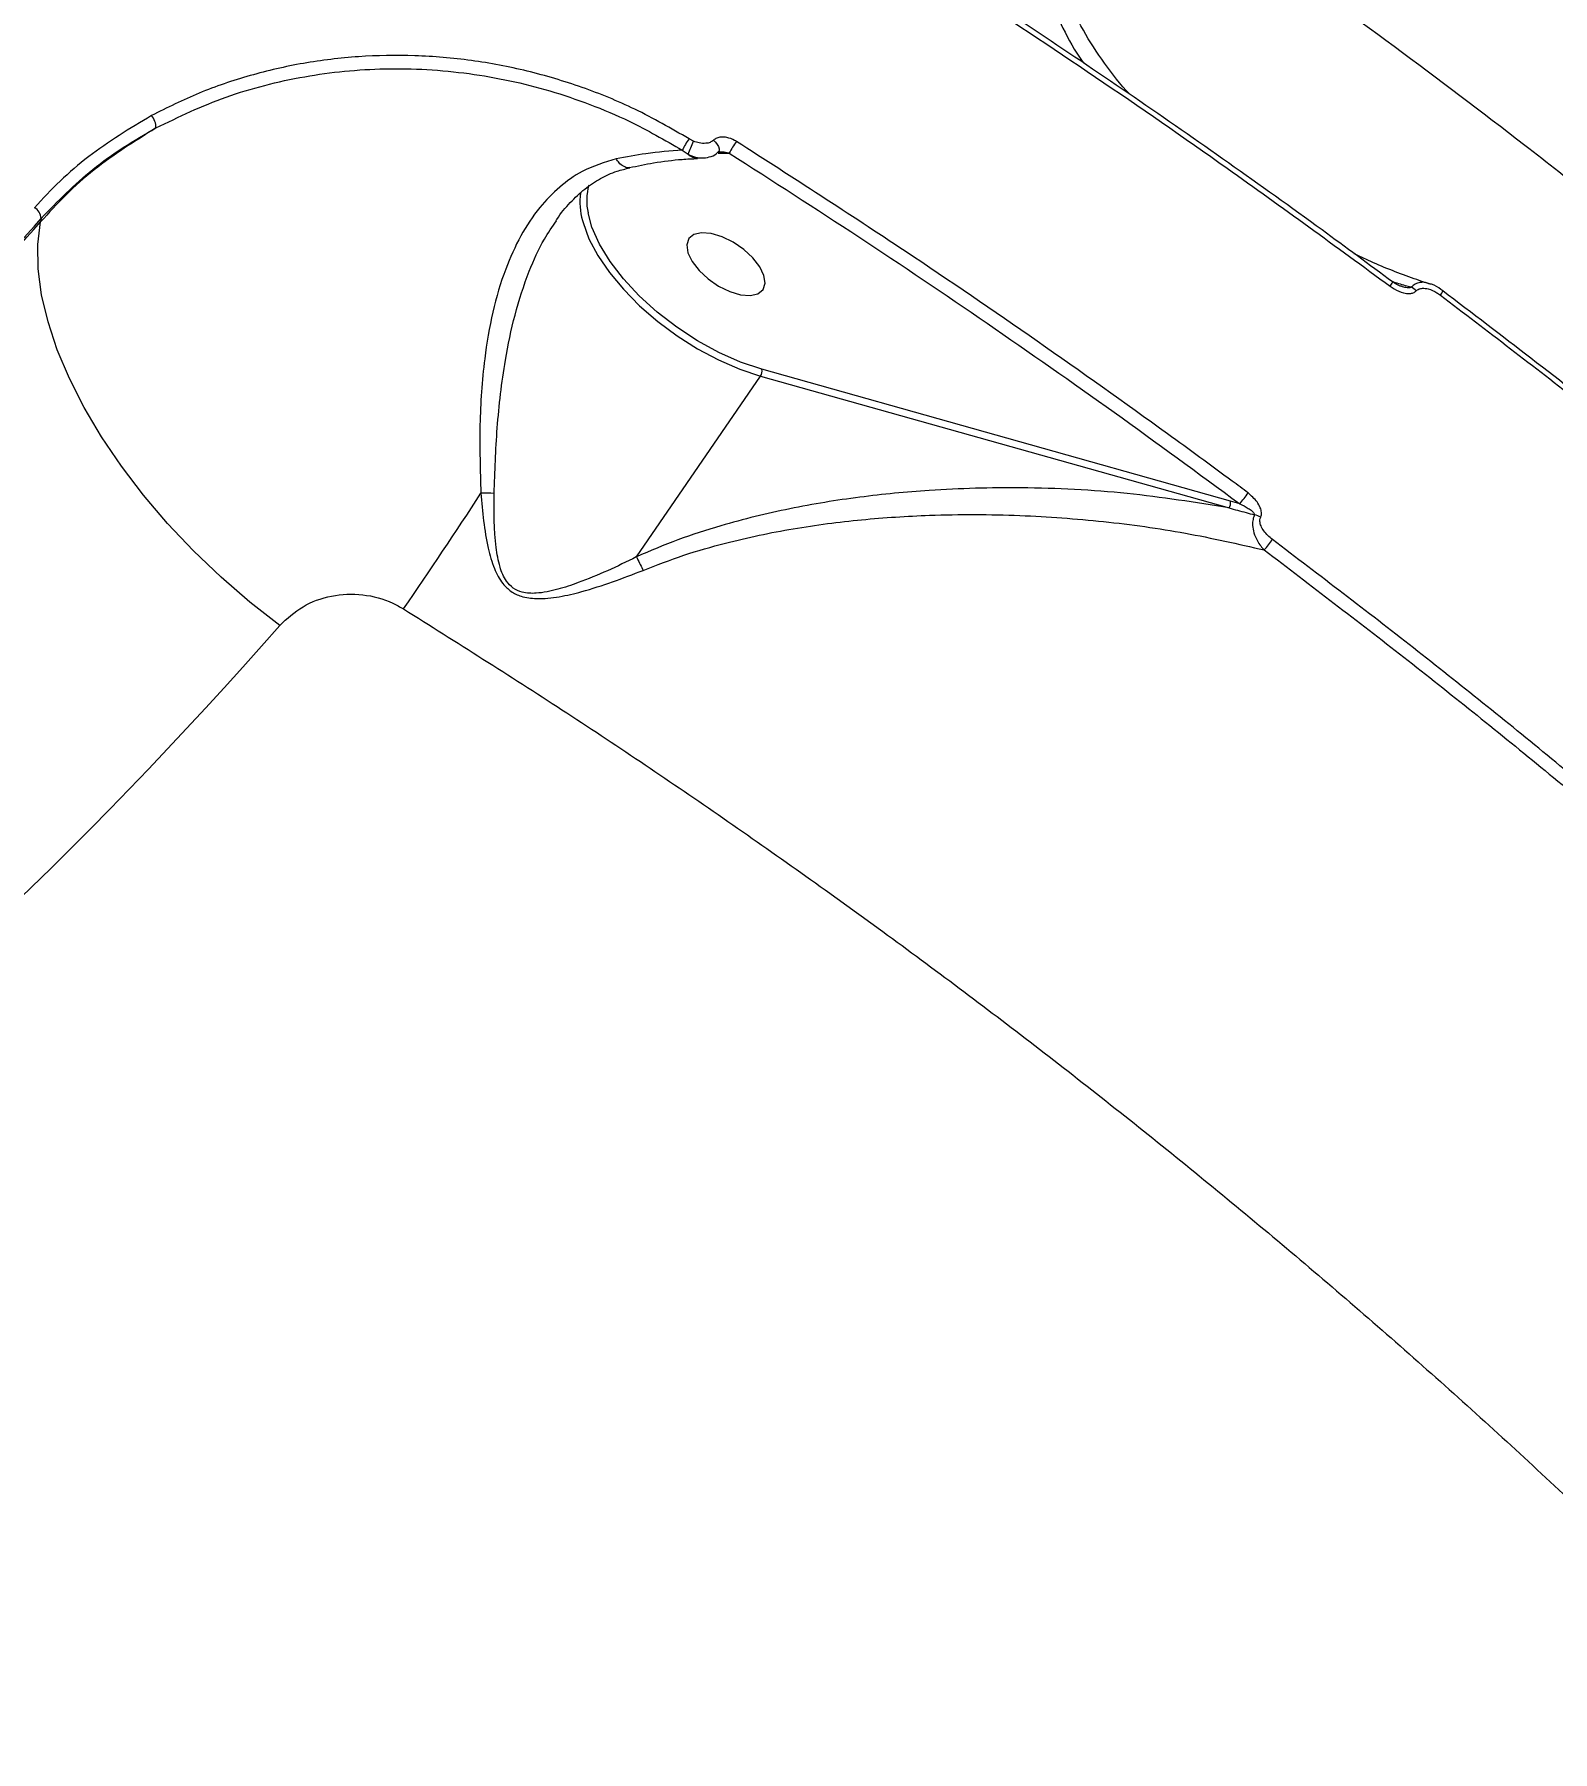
# Model space of a CAD drawing. Header units: millimetres. Extents: x -6328 to 5334, y -5037 to 4112.
# Drawn here: x -1989.2 to -1837.2, y 244.6 to 416.5 of the extents above; entities that cross this region are included whole.
import ezdxf

# ---------------------------------------------------------------- set-up
doc = ezdxf.new("R2010")
doc.units = ezdxf.units.MM
for name, color, linetype in [('DIKOM_ОБЪЕКТ', 7, 'Continuous'), ('DIKOM_РАЗМЕР_ЗОНА', 7, 'Continuous'), ('DIKOM_РАЗМЕР_ОБЪЕКТА', 7, 'Continuous')]:
    doc.layers.add(name, color=color, linetype=linetype)
doc.styles.add('style1', font='arial.ttf', dxfattribs={"width": 0.8})
doc.dimstyles.new('1-50', dxfattribs={"dimtxt": 300, "dimasz": 200, "dimexe": 100, "dimexo": 0, "dimgap": 100, "dimtad": 1, "dimtxsty": 'style1', "dimcen": 200, "dimclrd": 7, "dimclre": 7, "dimclrt": 7, "dimadec": 1, "dimazin": 2, "dimtfac": 1, "dimtmove": 0, "dimatfit": 2, "dimfxl": 0, "dimlwd": 25, "dimlwe": 18, "dimarcsym": 0})

# ---------------------------------------------------------------- blocks, each defined once
blk = doc.blocks.new('*D0')
at = {"layer": 'Defpoints', "color": 0, "transparency": 16777216}
for p in [(-3539.45, 760.32), (3333.52, 448.13), (3333.52, -4437.11)]:
    blk.add_point(p, dxfattribs=at)
at = {"layer": 'DIKOM_РАЗМЕР_ОБЪЕКТА', "color": 7, "lineweight": 18, "transparency": 16777216}
for p, q in [((-3539.45, 760.32), (-3539.45, -4537.11)), ((3333.52, 448.13), (3333.52, -4537.11))]:
    blk.add_line(p, q, dxfattribs=at)
at = {"layer": 'DIKOM_РАЗМЕР_ОБЪЕКТА', "color": 7, "lineweight": 25, "transparency": 16777216}
blk.add_line((-3339.45, -4437.11), (3133.52, -4437.11), dxfattribs=at)
at = {"layer": 'DIKOM_РАЗМЕР_ОБЪЕКТА', "color": 7, "transparency": 16777216}
for points in [[(-3339.45, -4403.77), (-3339.45, -4470.44), (-3539.45, -4437.11)], [(3133.52, -4403.77), (3133.52, -4470.44), (3333.52, -4437.11)]]:
    blk.add_solid(points, dxfattribs=at)
at = {"layer": 'DIKOM_РАЗМЕР_ОБЪЕКТА', "color": 7, "transparency": 16777216, "insert": (-102.96, -4183.94), "char_height": 300, "attachment_point": 5, "style": 'style1'}
blk.add_mtext('6900', dxfattribs=at)
blk = doc.blocks.new('*D1')
at = {"layer": 'Defpoints', "color": 0, "transparency": 16777216}
for p in [(-5040.91, 625.75), (5333.52, 448.13), (5333.52, -4936.78)]:
    blk.add_point(p, dxfattribs=at)
at = {"layer": 'DIKOM_РАЗМЕР_ЗОНА', "color": 7, "lineweight": 18, "transparency": 16777216}
for p, q in [((-5040.91, 625.75), (-5040.91, -5036.78)), ((5333.52, 448.13), (5333.52, -5036.78))]:
    blk.add_line(p, q, dxfattribs=at)
at = {"layer": 'DIKOM_РАЗМЕР_ЗОНА', "color": 7, "lineweight": 25, "transparency": 16777216}
blk.add_line((-4840.91, -4936.78), (5133.52, -4936.78), dxfattribs=at)
at = {"layer": 'DIKOM_РАЗМЕР_ЗОНА', "color": 7, "transparency": 16777216}
for points in [[(-4840.91, -4903.45), (-4840.91, -4970.11), (-5040.91, -4936.78)], [(5133.52, -4903.45), (5133.52, -4970.11), (5333.52, -4936.78)]]:
    blk.add_solid(points, dxfattribs=at)
at = {"layer": 'DIKOM_РАЗМЕР_ЗОНА', "color": 7, "transparency": 16777216, "insert": (-104.69, -4683.61), "char_height": 300, "attachment_point": 5, "style": 'style1'}
blk.add_mtext('10400', dxfattribs=at)
blk = doc.blocks.new('*D2')
at = {"layer": 'Defpoints', "color": 0, "transparency": 16777216}
for p in [(-5303.77, 2121.42), (-1621.11, 2121.42), (560.33, -2395.62)]:
    blk.add_point(p, dxfattribs=at)
at = {"layer": 'DIKOM_РАЗМЕР_ОБЪЕКТА', "color": 7, "lineweight": 18, "transparency": 16777216}
for p, q in [((-1621.11, 2121.42), (-5403.77, 2121.42)), ((560.33, -2395.62), (-5403.77, -2395.62))]:
    blk.add_line(p, q, dxfattribs=at)
at = {"layer": 'DIKOM_РАЗМЕР_ОБЪЕКТА', "color": 7, "lineweight": 25, "transparency": 16777216}
blk.add_line((-5303.77, -2195.62), (-5303.77, 1921.42), dxfattribs=at)
at = {"layer": 'DIKOM_РАЗМЕР_ОБЪЕКТА', "color": 7, "transparency": 16777216}
for points in [[(-5337.11, 1921.42), (-5270.44, 1921.42), (-5303.77, 2121.42)], [(-5337.11, -2195.62), (-5270.44, -2195.62), (-5303.77, -2395.62)]]:
    blk.add_solid(points, dxfattribs=at)
at = {"layer": 'DIKOM_РАЗМЕР_ОБЪЕКТА', "color": 7, "transparency": 16777216, "insert": (-5556.94, -137.1), "char_height": 300, "attachment_point": 5, "rotation": 90, "style": 'style1'}
blk.add_mtext('4500', dxfattribs=at)
blk = doc.blocks.new('*D3')
at = {"layer": 'Defpoints', "color": 0, "transparency": 16777216}
for p in [(-1814.92, 4111.71), (-5877.98, -3895.62), (33.33, -3895.62)]:
    blk.add_point(p, dxfattribs=at)
at = {"layer": 'DIKOM_РАЗМЕР_ЗОНА', "color": 7, "lineweight": 18, "transparency": 16777216}
for p, q in [((-1814.92, 4111.71), (-5977.98, 4111.71)), ((33.33, -3895.62), (-5977.98, -3895.62))]:
    blk.add_line(p, q, dxfattribs=at)
at = {"layer": 'DIKOM_РАЗМЕР_ЗОНА', "color": 7, "lineweight": 25, "transparency": 16777216}
blk.add_line((-5877.98, 3911.71), (-5877.98, -3695.62), dxfattribs=at)
at = {"layer": 'DIKOM_РАЗМЕР_ЗОНА', "color": 7, "transparency": 16777216}
for points in [[(-5911.31, 3911.71), (-5844.65, 3911.71), (-5877.98, 4111.71)], [(-5911.31, -3695.62), (-5844.65, -3695.62), (-5877.98, -3895.62)]]:
    blk.add_solid(points, dxfattribs=at)
at = {"layer": 'DIKOM_РАЗМЕР_ЗОНА', "color": 7, "transparency": 16777216, "insert": (-6131.15, 108.05), "char_height": 300, "attachment_point": 5, "rotation": 90, "style": 'style1'}
blk.add_mtext('8000', dxfattribs=at)

msp = doc.modelspace()

# ---------------------------------------------------------------- linework, layer by layer
at = {"layer": 'DIKOM_ОБЪЕКТ', "color": 7, "linetype": 'Continuous', "lineweight": 15}
for p, q in [((-1923.191, 405.797), (-1923.648, 406.033)), ((-1924.33, 404.898), (-1923.748, 404.497)), ((-1922.76, 404.091), (-1922.803, 404.088)), ((-1920.725, 404.61), (-1919.623, 404.601)), ((-1988.516, 398.071), (-1988.569, 397.716)), ((-1848.178, 390.827), (-1848.182, 390.829)), ((-1928.921, 364.201), (-1916.49, 382.28)), ((-1916.49, 382.28), (-1869.586, 369.083)), ((-1869.455, 369.769), (-1916.36, 382.966)), ((-1868.52, 369.505), (-1869.455, 369.769))]:
    msp.add_line(p, q, dxfattribs=at)
at = {"layer": 'DIKOM_ОБЪЕКТ', "color": 7, "linetype": 'Continuous', "lineweight": 15, "flags": 128}
for points in [[(-1921.199, 405.899), (-1920.997, 405.699), (-1920.83, 405.478), (-1920.71, 405.254), (-1920.647, 405.044), (-1920.647, 404.866), (-1920.709, 404.734), (-1920.722, 404.721)], [(-1964.612, 357.334), (-1967.61, 359.671), (-1970.5, 362.168), (-1973.257, 364.8), (-1975.854, 367.545), (-1978.268, 370.377), (-1980.478, 373.27), (-1982.463, 376.197), (-1984.205, 379.133), (-1985.687, 382.051), (-1986.898, 384.923), (-1987.825, 387.724), (-1988.46, 390.427), (-1988.797, 393.009), (-1988.833, 395.446), (-1988.569, 397.716)], [(-1934.31, 397.842), (-1934.258, 397.648), (-1933.665, 396.036), (-1932.78, 394.361), (-1931.622, 392.66), (-1930.216, 390.969), (-1928.593, 389.325), (-1926.788, 387.763), (-1924.84, 386.319), (-1922.791, 385.022), (-1920.686, 383.901), (-1918.57, 382.98), (-1916.49, 382.28)], [(-1916.36, 382.966), (-1918.49, 383.69), (-1920.656, 384.65), (-1922.805, 385.824), (-1924.885, 387.183), (-1926.846, 388.695), (-1928.64, 390.322), (-1930.225, 392.026), (-1931.561, 393.766), (-1932.617, 395.498), (-1933.367, 397.183), (-1933.762, 398.61)], [(-1916.751, 390.525), (-1916.243, 390.944), (-1916.035, 391.57), (-1916.144, 392.352), (-1916.561, 393.226), (-1917.254, 394.122), (-1918.165, 394.966), (-1919.22, 395.692), (-1920.335, 396.239), (-1921.419, 396.564), (-1922.384, 396.64), (-1923.152, 396.461), (-1923.66, 396.041), (-1923.869, 395.415), (-1923.759, 394.634), (-1923.342, 393.759), (-1922.649, 392.864), (-1921.739, 392.019), (-1920.683, 391.294), (-1919.568, 390.746), (-1918.484, 390.422), (-1917.519, 390.346), (-1916.751, 390.525)]]:
    msp.add_lwpolyline(points, dxfattribs=at)
at = {"layer": 'DIKOM_ОБЪЕКТ', "color": 7, "linetype": 'Continuous', "lineweight": 15}
for centre, radius, start, end in [((-1978.795, 407.181), 1.778, 357.97343, 41.59768), ((-1914.435, 399.73), 11.163, 145.6222, 152.42231), ((-1948.571, 415.883), 27.31, 335.36019, 338.32796), ((-1909.55, 399.262), 11.401, 145.16742, 152.07434), ((-1922.798, 405.397), 1.308, 223.4749, 269.77403), ((-1927.898, 399.703), 6.677, 172.17379, 196.18082), ((-1927.771, 399.844), 6.117, 165.23307, 191.63689), ((-1989.799, 398.003), 1.285, 3.06697, 61.86485), ((-2319.931, 689.672), 441.633, 316.48075, 318.61744), ((-2319.683, 689.892), 441.397, 316.4907, 318.6138), ((-1854.433, 392.14), 1.3, 318.60547, 341.0371), ((-1852.038, 389.597), 1.711, 45.61306, 66.99577), ((-1849.452, 391.267), 1.347, 319.26129, 340.94178), ((-1917.199, 382.77), 0.862, 325.31901, 13.15136), ((-2346.426, 631.019), 478.95, 325.38993, 327.0574), ((-1944.143, 359.409), 11.163, 84.97042, 91.75097), ((-1870.294, 369.573), 0.862, 325.31913, 13.15072), ((-1877.403, 377.2), 11.752, 319.09973, 325.78429), ((-1867.381, 366.507), 1.919, 59.8852, 79.53232), ((-1874.116, 371.968), 10.727, 318.63576, 325.72232), ((-2309.025, 659.074), 457.894, 296.52184, 318.77841)]:
    msp.add_arc(centre, radius, start, end, dxfattribs=at)
for points, knots in [([(-1652.104, 162.241), (-1652.329, 163.136), (-1653.721, 168.686), (-1657.193, 178.826), (-1662.457, 192.603), (-1668.226, 205.575), (-1674.41, 218.063), (-1680.784, 229.815), (-1687.62, 241.451), (-1695.674, 254.218), (-1704.979, 267.878), (-1715.666, 282.399), (-1726.234, 295.801), (-1736.872, 308.5), (-1747.271, 320.268), (-1757.94, 331.751), (-1770.043, 344.174), (-1783.482, 357.246), (-1798.335, 370.885), (-1812.541, 383.245), (-1826.444, 394.754), (-1839.71, 405.243), (-1853.022, 415.309), (-1866.407, 424.987), (-1880.073, 434.465), (-1889.383, 440.557), (-1894.043, 443.606)], [0, 0, 0, 0, 0.0098603, 0.0611555, 0.1080921, 0.1551569, 0.1955967, 0.2361184, 0.2745762, 0.3131044, 0.3644841, 0.4114975, 0.4586391, 0.4991441, 0.5397308, 0.5782498, 0.616839, 0.6683471, 0.7154774, 0.762736, 0.8033404, 0.8440266, 0.8826392, 0.9213219, 0.960624, 1, 1, 1, 1]), ([(-1904.685, 426.458), (-1904.123, 426.102), (-1901.314, 424.319), (-1894.032, 419.631), (-1882.92, 412.249), (-1868.595, 402.363), (-1858.875, 395.247), (-1853.458, 391.281)], [0, 0, 0, 0, 0.0321573, 0.1607921, 0.4182836, 0.6757752, 1, 1, 1, 1]), ([(-1853.214, 391.705), (-1855.562, 393.445), (-1860.995, 397.473), (-1869.629, 403.639), (-1879.071, 410.214), (-1888.589, 416.634), (-1897.019, 422.18), (-1902.309, 425.528), (-1904.375, 426.836)], [0, 0, 0, 0, 0.1414003, 0.3272233, 0.5124888, 0.6970345, 0.8816395, 1, 1, 1, 1]), ([(-1888.356, 423.195), (-1888.102, 422.153), (-1887.591, 420.057), (-1886.169, 416.941), (-1884.991, 414.768), (-1884.146, 413.649), (-1884.081, 413.564)], [0, 0, 0, 0, 0.3038813, 0.6108861, 0.9701655, 1, 1, 1, 1]), ([(-1879.477, 410.454), (-1879.611, 410.595), (-1880.671, 411.711), (-1882.38, 413.979), (-1884.357, 417.089), (-1885.846, 420.181), (-1886.422, 422.219), (-1886.711, 423.242)], [0, 0, 0, 0, 0.0380192, 0.3010977, 0.5658812, 0.7819624, 1, 1, 1, 1]), ([(-1923.648, 406.033), (-1925.435, 407.064), (-1928.871, 409.048), (-1934.34, 411.264), (-1939.825, 412.905), (-1945.44, 413.972), (-1951.106, 414.446), (-1956.748, 414.345), (-1962.286, 413.68), (-1967.631, 412.439), (-1972.756, 410.71), (-1975.897, 409.143), (-1977.465, 408.361)], [0, 0, 0, 0, 0.1070822, 0.2059729, 0.3051836, 0.4040767, 0.5033365, 0.6029167, 0.7021785, 0.8013468, 0.9008323, 1, 1, 1, 1]), ([(-1977.018, 407.118), (-1974.723, 408.23), (-1971.251, 409.913), (-1966.142, 411.431), (-1960.886, 412.581), (-1955.415, 413.115), (-1949.879, 413.017), (-1944.345, 412.486), (-1938.852, 411.316), (-1933.548, 409.519), (-1929.059, 407.629), (-1926.077, 405.907), (-1924.33, 404.898)], [0, 0, 0, 0, 0.1468748, 0.2222339, 0.2981482, 0.444988, 0.5203448, 0.5962631, 0.7424206, 0.8174389, 0.8930195, 1, 1, 1, 1]), ([(-1977.465, 408.361), (-1979.629, 407.057), (-1982.902, 405.083), (-1986.666, 401.841), (-1988.349, 400.04), (-1989.193, 399.136)], [0, 0, 0, 0, 0.4927635, 0.7454697, 1, 1, 1, 1]), ([(-1977.018, 407.118), (-1979.147, 405.784), (-1982.368, 403.766), (-1986.076, 400.467), (-1987.736, 398.635), (-1988.569, 397.716)], [0, 0, 0, 0, 0.4927819, 0.7454818, 1, 1, 1, 1]), ([(-1988.516, 398.071), (-1986.864, 399.759), (-1984.365, 402.313), (-1980.345, 405.205), (-1978.13, 406.479), (-1977.018, 407.118)], [0, 0, 0, 0, 0.492808, 0.7454984, 1, 1, 1, 1]), ([(-1921.199, 405.899), (-1921.309, 405.817), (-1921.528, 405.653), (-1922.031, 405.553), (-1922.604, 405.587), (-1923.005, 405.73), (-1923.191, 405.797)], [0, 0, 0, 0, 0.2096764, 0.4181568, 0.729856, 1, 1, 1, 1]), ([(-1918.908, 405.774), (-1918.969, 405.81), (-1919.26, 405.986), (-1919.788, 406.184), (-1920.406, 406.232), (-1920.884, 406.136), (-1921.094, 405.978), (-1921.199, 405.899)], [0, 0, 0, 0, 0.0843516, 0.4026499, 0.6518232, 0.8254915, 1, 1, 1, 1]), ([(-1867.685, 370.591), (-1868.219, 370.988), (-1870.891, 372.97), (-1877.882, 378.084), (-1888.762, 385.804), (-1903.131, 395.625), (-1913.261, 402.141), (-1918.908, 405.774)], [0, 0, 0, 0, 0.0321573, 0.1607921, 0.4182836, 0.6757752, 1, 1, 1, 1]), ([(-1930.94, 404.03), (-1932.113, 403.674), (-1934.159, 403.053), (-1936.665, 401.25), (-1938.745, 399.105), (-1940.573, 396.342), (-1942.165, 392.83), (-1943.382, 388.685), (-1944.273, 383.444), (-1944.688, 377.3), (-1944.553, 372.836), (-1944.484, 370.566)], [0, 0, 0, 0, 0.1045096, 0.1823156, 0.2623965, 0.3546203, 0.4495241, 0.5618071, 0.6772358, 0.8359151, 1, 1, 1, 1]), ([(-1924.33, 404.898), (-1925.531, 404.81), (-1927.667, 404.653), (-1929.944, 404.22), (-1930.94, 404.03)], [0, 0, 0, 0, 0.5623929, 1, 1, 1, 1]), ([(-1929.602, 403.179), (-1929.608, 403.175), (-1929.75, 403.096), (-1930.093, 403.196), (-1930.524, 403.474), (-1930.802, 403.813), (-1930.919, 403.997), (-1930.94, 404.03)], [0, 0, 0, 0, 0.015471, 0.3563242, 0.6971787, 0.9459449, 1, 1, 1, 1]), ([(-1929.614, 403.155), (-1928.801, 403.32), (-1926.995, 403.686), (-1924.718, 403.978), (-1923.313, 404.04), (-1922.8, 404.063)], [0, 0, 0, 0, 0.3422495, 0.7602707, 1, 1, 1, 1]), ([(-1923.748, 404.497), (-1923.502, 404.378), (-1922.997, 404.134), (-1922.476, 404.133), (-1922.209, 404.133)], [0, 0, 0, 0, 0.4872456, 1, 1, 1, 1]), ([(-1922.762, 404.121), (-1922.668, 404.128), (-1922.489, 404.141), (-1922.318, 404.141), (-1922.237, 404.141)], [0, 0, 0, 0, 0.5226625, 1, 1, 1, 1]), ([(-1922.201, 404.115), (-1921.94, 404.155), (-1921.436, 404.231), (-1920.922, 404.485), (-1920.753, 404.705), (-1920.732, 404.732)], [0, 0, 0, 0, 0.4852628, 0.9377016, 1, 1, 1, 1]), ([(-1920.719, 404.724), (-1920.725, 404.719), (-1920.738, 404.709), (-1920.71, 404.726), (-1920.629, 404.746), (-1920.556, 404.749), (-1920.519, 404.75)], [0, 0, 0, 0, 0.2608731, 0.4944546, 0.736193, 1, 1, 1, 1]), ([(-1920.519, 404.744), (-1920.427, 404.742), (-1920.159, 404.737), (-1919.865, 404.671), (-1919.665, 404.613), (-1919.623, 404.601)], [0, 0, 0, 0, 0.2884627, 0.8481776, 1, 1, 1, 1]), ([(-1919.623, 404.601), (-1915.291, 401.824), (-1906.621, 396.267), (-1893.777, 387.596), (-1881.042, 378.703), (-1872.696, 372.572), (-1868.52, 369.505)], [0, 0, 0, 0, 0.2491447, 0.4986289, 0.7491418, 1, 1, 1, 1]), ([(-1936.953, 397.861), (-1936.93, 397.899), (-1936.519, 398.572), (-1935.571, 399.656), (-1934.124, 401.049), (-1932.554, 402.087), (-1931.043, 402.794), (-1930.009, 403.023), (-1929.581, 403.118)], [0, 0, 0, 0, 0.0130822, 0.2335424, 0.4464101, 0.6534706, 0.8565673, 1, 1, 1, 1]), ([(-1943.164, 370.529), (-1943.088, 372.712), (-1942.934, 377.135), (-1942.232, 383.186), (-1941.138, 388.461), (-1939.816, 392.522), (-1938.407, 395.696), (-1937.334, 397.226), (-1936.912, 397.827)], [0, 0, 0, 0, 0.2292267, 0.4643589, 0.6242548, 0.7877536, 0.9167105, 1, 1, 1, 1]), ([(-1849.493, 391.488), (-1850.19, 391.726), (-1852.393, 392.477), (-1854.911, 393.502), (-1856.668, 394.349), (-1857.05, 394.533)], [0, 0, 0, 0, 0.2660016, 0.8402478, 1, 1, 1, 1]), ([(-1853.458, 391.281), (-1853.327, 391.19), (-1852.911, 390.902), (-1852.238, 390.611), (-1851.571, 390.528), (-1851.12, 390.603), (-1850.935, 390.747), (-1850.842, 390.82)], [0, 0, 0, 0, 0.1605573, 0.5081498, 0.7318587, 0.8653695, 1, 1, 1, 1]), ([(-1851.37, 391.172), (-1851.55, 391.225), (-1852.178, 391.412), (-1852.804, 391.598), (-1853.25, 391.731)], [0, 0, 0, 0, 0.287126, 1, 1, 1, 1]), ([(-1852.29, 391.252), (-1852.339, 391.266), (-1852.567, 391.327), (-1852.89, 391.481), (-1853.116, 391.674), (-1853.188, 391.736)], [0, 0, 0, 0, 0.1573624, 0.7302093, 1, 1, 1, 1]), ([(-1851.37, 391.172), (-1851.392, 391.16), (-1851.44, 391.135), (-1851.574, 391.118), (-1851.836, 391.134), (-1852.094, 391.182), (-1852.264, 391.242), (-1852.29, 391.251)], [0, 0, 0, 0, 0.08308, 0.1780692, 0.4177479, 0.9092865, 1, 1, 1, 1]), ([(-1849.491, 391.493), (-1849.568, 391.533), (-1849.882, 391.695), (-1850.399, 391.674), (-1850.969, 391.524), (-1851.233, 391.292), (-1851.37, 391.172)], [0, 0, 0, 0, 0.1190739, 0.486873, 0.7355725, 1, 1, 1, 1]), ([(-1850.842, 390.82), (-1850.753, 390.889), (-1850.576, 391.028), (-1850.154, 391.097), (-1849.539, 391.013), (-1848.928, 390.739), (-1848.55, 390.472), (-1848.431, 390.388)], [0, 0, 0, 0, 0.1388676, 0.2767759, 0.4965982, 0.8418705, 1, 1, 1, 1]), ([(-1848.19, 390.811), (-1848.249, 390.863), (-1848.578, 391.153), (-1849.03, 391.404), (-1849.431, 391.503), (-1849.488, 391.517)], [0, 0, 0, 0, 0.156082, 0.8804694, 1, 1, 1, 1]), ([(-1848.431, 390.388), (-1843.743, 386.818), (-1834.36, 379.671), (-1820.621, 368.599), (-1807.111, 357.292), (-1798.383, 349.556), (-1794.014, 345.685)], [0, 0, 0, 0, 0.2488775, 0.4981997, 0.7488727, 1, 1, 1, 1]), ([(-1793.863, 346.154), (-1794.401, 346.642), (-1797.716, 349.649), (-1803.958, 355.098), (-1812.59, 362.49), (-1821.377, 369.786), (-1830.297, 376.985), (-1839.228, 384.007), (-1845.244, 388.568), (-1848.198, 390.808)], [0, 0, 0, 0, 0.031438, 0.1936296, 0.3559423, 0.5183414, 0.6807912, 0.8432486, 1, 1, 1, 1]), ([(-1944.484, 370.566), (-1944.322, 368.707), (-1944.099, 366.134), (-1943.244, 363.127), (-1942.476, 361.639), (-1941.509, 360.696), (-1940.338, 360.142), (-1938.667, 359.945), (-1936.624, 360.155), (-1933.04, 361.004), (-1930.282, 362.058), (-1928.247, 362.836)], [0, 0, 0, 0, 0.2311133, 0.319666, 0.3914023, 0.4366917, 0.482219, 0.5456618, 0.6397129, 0.7342294, 1, 1, 1, 1]), ([(-1928.924, 364.191), (-1928.926, 364.19), (-1930.83, 363.223), (-1933.424, 362.021), (-1936.796, 360.903), (-1938.672, 360.5), (-1940.225, 360.545), (-1941.284, 361.003), (-1942.105, 361.886), (-1942.669, 363.309), (-1943.189, 366.232), (-1943.175, 368.718), (-1943.164, 370.529)], [0, 0, 0, 0, 0.0003162, 0.2742391, 0.3682386, 0.4635033, 0.5235102, 0.5648333, 0.606153, 0.6747017, 0.7630002, 1, 1, 1, 1]), ([(-1869.586, 369.083), (-1872.963, 369.627), (-1879.718, 370.715), (-1889.82, 371.211), (-1898.803, 370.98), (-1906.56, 370.235), (-1913.552, 369.099), (-1919.64, 367.605), (-1924.782, 365.96), (-1927.542, 364.787), (-1928.921, 364.201)], [0, 0, 0, 0, 0.1801421, 0.3602677, 0.5134826, 0.627815, 0.7423229, 0.8564285, 0.9282344, 1, 1, 1, 1]), ([(-1866.418, 368.167), (-1866.4, 368.212), (-1866.341, 368.358), (-1866.326, 368.683), (-1866.457, 369.165), (-1866.862, 369.879), (-1867.359, 370.309), (-1867.685, 370.591)], [0, 0, 0, 0, 0.0555185, 0.1783962, 0.3495223, 0.5728916, 1, 1, 1, 1]), ([(-1928.247, 362.836), (-1926.899, 363.361), (-1924.201, 364.411), (-1919.17, 365.84), (-1913.212, 367.096), (-1906.368, 367.979), (-1898.773, 368.463), (-1890.655, 368.438), (-1882.104, 367.803), (-1873.907, 366.677), (-1868.677, 365.477), (-1866.064, 364.878)], [0, 0, 0, 0, 0.0661314, 0.1323031, 0.238336, 0.3447311, 0.4509767, 0.593956, 0.7292239, 0.864722, 1, 1, 1, 1]), ([(-1869.586, 369.083), (-1869.303, 369.007), (-1868.451, 368.781), (-1867.6, 368.549), (-1867.032, 368.394)], [0, 0, 0, 0, 0.3320291, 1, 1, 1, 1]), ([(-1868.52, 369.505), (-1868.228, 369.361), (-1867.796, 369.148), (-1867.33, 368.819), (-1867.119, 368.617), (-1867.027, 368.476), (-1867.031, 368.411), (-1867.032, 368.394)], [0, 0, 0, 0, 0.4939038, 0.7308129, 0.8854639, 0.9700829, 1, 1, 1, 1]), ([(-1867.032, 368.394), (-1867.062, 368.327), (-1867.161, 368.107), (-1867.251, 367.633), (-1867.21, 366.942), (-1866.935, 366.059), (-1866.505, 365.355), (-1866.153, 364.974), (-1866.064, 364.878)], [0, 0, 0, 0, 0.0635458, 0.2059318, 0.3867575, 0.5938455, 0.8977465, 1, 1, 1, 1]), ([(-1865.251, 365.926), (-1865.561, 366.194), (-1866.018, 366.592), (-1866.391, 367.251), (-1866.508, 367.688), (-1866.49, 367.991), (-1866.435, 368.126), (-1866.418, 368.167)], [0, 0, 0, 0, 0.4385519, 0.6486814, 0.8192315, 0.9451773, 1, 1, 1, 1]), ([(-1866.064, 364.878), (-1861.385, 361.319), (-1852.018, 354.195), (-1838.303, 343.156), (-1824.818, 331.883), (-1816.105, 324.169), (-1811.745, 320.309)], [0, 0, 0, 0, 0.2488778, 0.4982002, 0.748873, 1, 1, 1, 1]), ([(-1810.81, 321.259), (-1815.141, 325.093), (-1823.81, 332.768), (-1837.281, 344.035), (-1851.064, 355.135), (-1860.519, 362.327), (-1865.251, 365.926)], [0, 0, 0, 0, 0.2488775, 0.4981996, 0.7488726, 1, 1, 1, 1]), ([(-1928.921, 364.201), (-1928.922, 364.199), (-1928.924, 364.197), (-1928.925, 364.193), (-1928.924, 364.191), (-1928.924, 364.191)], [0, 0, 0, 0, 0.3909841, 0.7860417, 1, 1, 1, 1]), ([(-1928.924, 364.191), (-1928.818, 363.994), (-1928.624, 363.632), (-1928.383, 363.131), (-1928.266, 362.877), (-1928.247, 362.836)], [0, 0, 0, 0, 0.4994815, 0.9205566, 1, 1, 1, 1]), ([(-1964.612, 357.334), (-1963.887, 358.01), (-1962.454, 359.345), (-1959.509, 360.401), (-1956.355, 360.555), (-1953.848, 359.896), (-1952.583, 359.179), (-1952.233, 358.981)], [0, 0, 0, 0, 0.2385226, 0.4713368, 0.696805, 0.9159909, 1, 1, 1, 1]), ([(-1952.233, 358.981), (-1946.928, 355.644), (-1936.319, 348.971), (-1920.634, 338.403), (-1905.151, 327.44), (-1889.842, 316), (-1874.816, 304.162), (-1860.051, 291.893), (-1845.678, 279.287), (-1832.609, 267.178), (-1820.836, 255.701), (-1810.241, 244.883), (-1800.009, 233.922), (-1790.122, 222.794), (-1780.636, 211.55), (-1771.545, 200.174), (-1762.909, 188.732), (-1754.999, 177.595), (-1747.805, 166.822), (-1740.82, 155.688), (-1733.94, 143.868), (-1727.309, 131.406), (-1720.897, 118.083), (-1714.932, 103.972), (-1710.249, 90.828), (-1706.883, 79.556), (-1704.333, 69.398), (-1702.25, 58.786), (-1700.783, 47.8), (-1700.005, 36.272), (-1700.147, 24.33), (-1701.341, 13.119), (-1703.272, 3.333), (-1705.672, -5.15), (-1708.723, -13.279), (-1712.436, -20.999), (-1716.527, -28.015), (-1719.682, -32.235), (-1721.143, -34.189)], [0, 0, 0, 0, 0.029324, 0.0586479, 0.0883559, 0.1180639, 0.1482801, 0.1784962, 0.2091184, 0.2397407, 0.2646357, 0.2895307, 0.3146596, 0.3397886, 0.3652246, 0.3906606, 0.4163402, 0.4420197, 0.4653463, 0.4886728, 0.5169607, 0.5452646, 0.5735524, 0.6085865, 0.6436205, 0.6668916, 0.6901627, 0.718383, 0.7466193, 0.7748397, 0.8097894, 0.8447391, 0.8711352, 0.8976229, 0.9241106, 0.9506908, 0.9771736, 1, 1, 1, 1])]:
    msp.add_open_spline(points, degree=3, knots=knots, dxfattribs=at)

# ---------------------------------------------------------------- dimensions: what is measured, and where the dimension line sits
at = {"layer": 'DIKOM_РАЗМЕР_ЗОНА'}
dim = msp.add_linear_dim(base=(-5877.98, -3895.616), p1=(-1814.925, 4111.709), p2=(33.33, -3895.616), angle=90, text='8000', dimstyle='1-50', dxfattribs=at)
dim.commit()
dim.dimension.update_dxf_attribs({"geometry": '*D3', "text_midpoint": (-5877.98, 108.046), "dimtype": 160})
dim = msp.add_linear_dim(base=(5333.521, -4936.782), p1=(-5040.908, 625.746), p2=(5333.521, 448.128), text='10400', dimstyle='1-50', dxfattribs=at)
dim.commit()
dim.dimension.update_dxf_attribs({"geometry": '*D1', "text_midpoint": (-104.69, -4936.782), "dimtype": 160})
at = {"layer": 'DIKOM_РАЗМЕР_ОБЪЕКТА'}
dim = msp.add_linear_dim(base=(-5303.773, 2121.419), p1=(560.33, -2395.616), p2=(-1621.109, 2121.419), angle=90, text='4500', dimstyle='1-50', dxfattribs=at)
dim.commit()
dim.dimension.update_dxf_attribs({"geometry": '*D2', "text_midpoint": (-5303.773, -137.099), "dimtype": 160})
dim = msp.add_linear_dim(base=(3333.521, -4437.108), p1=(-3539.449, 760.323), p2=(3333.521, 448.128), text='6900', dimstyle='1-50', dxfattribs=at)
dim.commit()
dim.dimension.update_dxf_attribs({"geometry": '*D0', "text_midpoint": (-102.964, -4437.108), "dimtype": 160})

doc.saveas('drawing.dxf')
